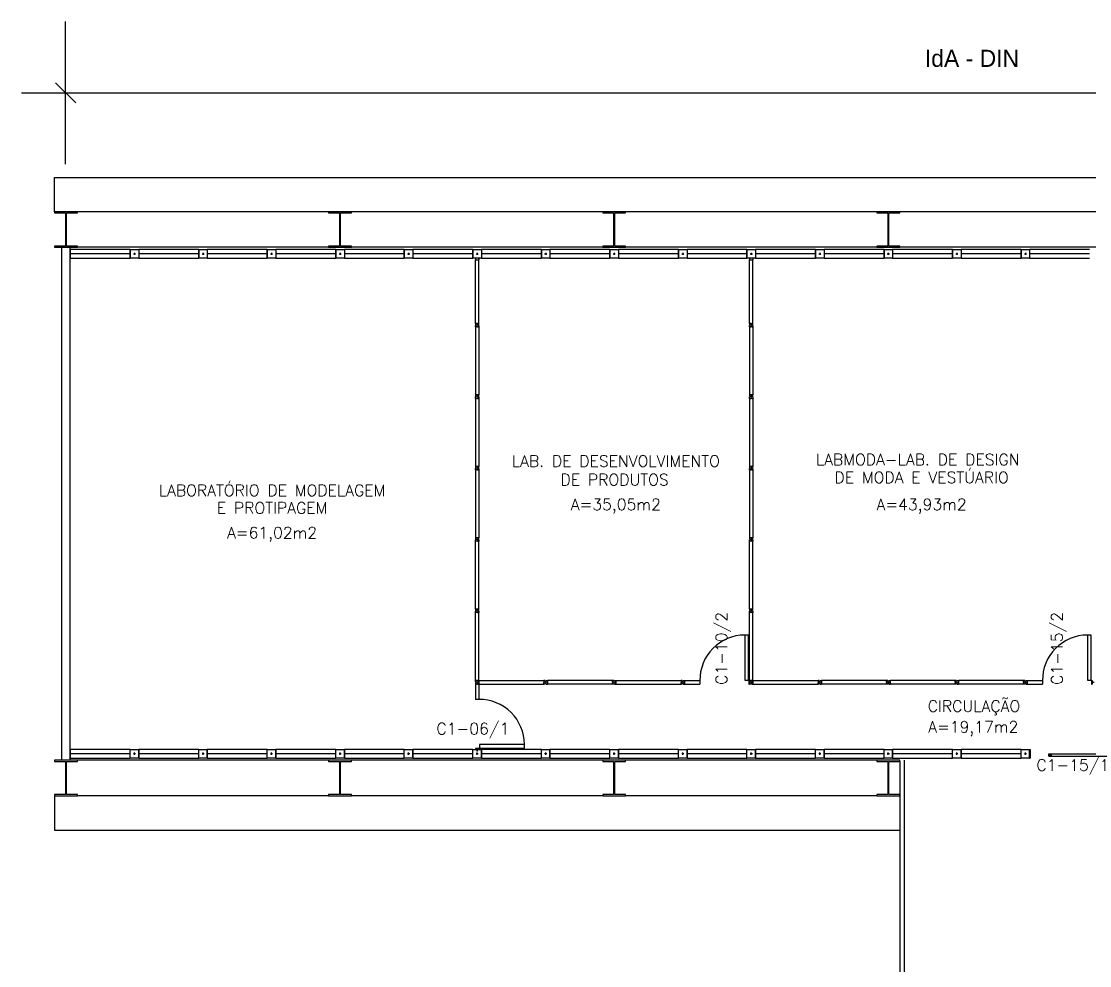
# Model space of a CAD drawing. Header units: centimetres. Extents: x -29 to 78, y -13 to 56.
# Drawn here: x -28.96 to -10.26, y 33.41 to 49.94 of the extents above; entities that cross this region are included whole.
import ezdxf
from ezdxf.enums import TextEntityAlignment as Align

# ---------------------------------------------------------------- set-up
doc = ezdxf.new("R2010")
doc.units = ezdxf.units.CM
doc.header["$LTSCALE"] = 0.01
doc.header["$MEASUREMENT"] = 0
doc.layers.get('0').update_dxf_attribs({"color": 1, "linetype": 'CONTINUOUS'})
for name, color, linetype in [('ALV', 2, 'CONTINUOUS'), ('AREA', 2, 'CONTINUOUS'), ('DIV', 2, 'CONTINUOUS'), ('ENDEREÇO', 2, 'CONTINUOUS'), ('ESQUA', 1, 'CONTINUOUS'), ('ESTRUTURA', 3, 'CONTINUOUS'), ('PORTA', 2, 'CONTINUOUS'), ('TEXTO', 2, 'CONTINUOUS')]:
    doc.layers.add(name, color=color, linetype=linetype)
doc.styles.add('UNB-100', font='simplex.shx', dxfattribs={"height": 0.2})

# ---------------------------------------------------------------- blocks, each defined once
blk = doc.blocks.new('VIGTA')
for p, q in [((0, 0.62), (4.4, 0.62)), ((0, 0), (4.4, 0))]:
    blk.add_line(p, q)
blk = doc.blocks.new('DIV125')
for p, q in [((-0.03, 1.22), (0.03, 1.22)), ((-0.03, 0.03), (-0.03, 1.22)), ((0.0051, 1.25), (-0.0051, 1.25)), ((0, 1.2551), (0, 1.2449)), ((0, 1.2449), (0, 1.2551)), ((0.03, 0.03), (0.03, 1.22)), ((-0.03, 0.03), (0.03, 0.03)), ((-0.009, 0.03), (-0.027, 0.03)), ((0.0051, 0), (-0.0051, 0)), ((0, -0.0051), (0, 0.0051)), ((0.009, 0.03), (0.027, 0.03)), ((0.03, 0.03), (0.009, 0.03))]:
    blk.add_line(p, q)
blk = doc.blocks.new('MTT')
at = {"color": 2}
for p, q in [((-0.008, 0.03), (-0.03, 0.03)), ((-0.03, 0.03), (-0.03, 0.006)), ((-0.0205, 0.006), (-0.03, 0.006)), ((-0.0205, -0.006), (-0.0205, 0.006)), ((-0.008, 0.03), (-0.008, 0.02)), ((-0.008, 0.02), (0.008, 0.02)), ((-0.0051, 0), (0.0051, 0)), ((0, -0.0051), (0, 0.0051)), ((0.008, 0.03), (0.03, 0.03)), ((0.008, 0.03), (0.008, 0.02)), ((0.0205, -0.006), (0.0205, 0.006)), ((0.0205, 0.006), (0.03, 0.006)), ((0.03, 0.006), (0.03, 0.03)), ((-0.0205, -0.006), (-0.03, -0.006)), ((-0.03, -0.03), (-0.03, -0.006)), ((-0.008, -0.03), (-0.03, -0.03)), ((-0.008, -0.02), (0.008, -0.02)), ((-0.008, -0.03), (-0.008, -0.02)), ((0.008, -0.03), (0.008, -0.02)), ((0.008, -0.03), (0.03, -0.03)), ((0.0205, -0.006), (0.03, -0.006)), ((0.03, -0.006), (0.03, -0.03))]:
    blk.add_line(p, q, dxfattribs=at)
blk = doc.blocks.new('DIV12')
for p, q in [((-0.0051, 0), (0.0051, 0)), ((0, -0.0051), (0, 0.0051)), ((0.03, 0.03), (1.17, 0.03)), ((0.03, 0.03), (0.03, -0.03)), ((0.03, 0.009), (0.03, 0.027)), ((1.17, 0.03), (1.17, -0.03)), ((1.1949, 0), (1.2051, 0)), ((1.2051, 0), (1.1949, 0)), ((1.2, -0.0051), (1.2, 0.0051)), ((0.03, -0.03), (0.03, -0.009)), ((0.03, -0.009), (0.03, -0.027)), ((0.03, -0.03), (1.17, -0.03))]:
    blk.add_line(p, q)
blk = doc.blocks.new('IMTT125')
for p, q in [((-0.03, -0.083), (-0.03, -0.105)), ((-0.03, -0.083), (-0.02, -0.083)), ((-0.03, -1.22), (-0.03, -0.105)), ((-0.03, -0.105), (0.03, -0.105)), ((-0.02, -0.083), (-0.02, -0.075)), ((0.02, -0.075), (-0.02, -0.075)), ((0, -0.0801), (0, -0.0699)), ((0.02, -0.083), (0.02, -0.075)), ((0.03, -0.083), (0.02, -0.083)), ((0.03, -0.083), (0.03, -0.105)), ((0.03, -1.22), (0.03, -0.105)), ((-0.03, -1.22), (0.03, -1.22)), ((-0.009, -1.22), (-0.027, -1.22)), ((0.0051, -1.25), (-0.0051, -1.25)), ((0, -1.2551), (0, -1.2449)), ((0.03, -1.22), (0.009, -1.22)), ((0.009, -1.22), (0.027, -1.22))]:
    blk.add_line(p, q)
blk = doc.blocks.new('PD12')
at = {"color": 2}
for p, q in [((-0.05, 0.827), (-0.113, 0.827)), ((-0.113, 0.827), (-0.113, 0.04)), ((-0.05, 0.04), (-0.05, 0.827)), ((-1.205, 0), (-1.195, 0)), ((-1.2, -0.005), (-1.2, 0.005)), ((-1.17, 0.03), (-1.17, -0.03)), ((-1.17, 0.03), (-0.9, 0.03)), ((-1.17, 0.009), (-1.17, 0.027)), ((-0.9, 0.03), (-0.9, -0.03)), ((-0.113, 0.04), (-0.05, 0.04)), ((-0.04, 0.03), (-0.04, -0.03)), ((-0.04, 0.03), (-0.03, 0.03)), ((-0.03, 0.03), (-0.03, -0.03)), ((0.005, 0), (-0.005, 0)), ((-0.005, 0), (0.005, 0)), ((0, -0.005), (0, 0.005)), ((-1.17, -0.009), (-1.17, -0.027)), ((-1.17, -0.03), (-1.17, -0.009)), ((-1.17, -0.03), (-0.9, -0.03)), ((-0.04, -0.03), (-0.03, -0.03))]:
    blk.add_line(p, q, dxfattribs=at)
at = {"color": 1}
blk.add_arc((-0.113, 0.04), 0.787, 90, 180.7004, dxfattribs=at)

msp = doc.modelspace()

# ---------------------------------------------------------------- linework, layer by layer
for p, q in [((-28.383, 47.208), (53.617, 47.208)), ((-28.383, 46.608), (-28.383, 47.208)), ((-23.583, 37.008), (-27.983, 37.008)), ((-18.783, 37.008), (-23.183, 37.008)), ((-13.983, 37.008), (-18.383, 37.008)), ((-28.383, 36.388), (-28.383, 35.788)), ((-23.583, 36.388), (-27.983, 36.388)), ((-18.783, 36.388), (-23.183, 36.388)), ((-13.983, 36.388), (-18.383, 36.388)), ((-28.383, 35.788), (-13.583, 35.788))]:
    msp.add_line(p, q)
at = {"layer": 'ALV'}
for p, q in [((-28.258, 37.008), (-28.258, 45.988)), ((-28.108, 37.008), (-28.108, 45.988)), ((-13.583, 36.988), (-13.583, 26.808)), ((-13.503, 37.008), (-13.503, 26.808))]:
    msp.add_line(p, q, dxfattribs=at)
at = {"layer": 'AREA'}
msp.add_line((-28.19, 47.441), (-28.19, 49.941), dxfattribs=at)
at = {"layer": 'ESQUA'}
for p, q in [((-27.058, 45.948), (-28.108, 45.948)), ((-28.108, 45.948), (-28.108, 45.798)), ((-27.058, 45.873), (-28.108, 45.873)), ((-27.058, 45.798), (-27.058, 45.948)), ((-27.058, 45.948), (-26.908, 45.948)), ((-27.058, 45.948), (-27.058, 45.798)), ((-27.001, 45.873), (-26.964, 45.873)), ((-26.983, 45.892), (-26.983, 45.855)), ((-25.858, 45.948), (-26.908, 45.948)), ((-26.908, 45.948), (-26.908, 45.798)), ((-26.908, 45.948), (-26.908, 45.798)), ((-25.858, 45.873), (-26.908, 45.873)), ((-25.858, 45.798), (-25.858, 45.948)), ((-25.858, 45.948), (-25.708, 45.948)), ((-25.858, 45.948), (-25.858, 45.798)), ((-25.801, 45.873), (-25.764, 45.873)), ((-25.783, 45.892), (-25.783, 45.855)), ((-25.708, 45.948), (-25.708, 45.798)), ((-24.658, 45.948), (-25.708, 45.948)), ((-25.708, 45.948), (-25.708, 45.798)), ((-24.658, 45.873), (-25.708, 45.873)), ((-24.658, 45.798), (-24.658, 45.948)), ((-24.658, 45.948), (-24.508, 45.948)), ((-24.658, 45.948), (-24.658, 45.798)), ((-24.601, 45.873), (-24.564, 45.873)), ((-24.583, 45.892), (-24.583, 45.855)), ((-23.458, 45.948), (-24.508, 45.948)), ((-24.508, 45.948), (-24.508, 45.798)), ((-24.508, 45.948), (-24.508, 45.798)), ((-23.458, 45.873), (-24.508, 45.873)), ((-23.458, 45.798), (-23.458, 45.948)), ((-23.458, 45.948), (-23.308, 45.948)), ((-23.458, 45.948), (-23.458, 45.798)), ((-23.401, 45.873), (-23.364, 45.873)), ((-23.383, 45.892), (-23.383, 45.855)), ((-23.308, 45.948), (-23.308, 45.798)), ((-22.258, 45.948), (-23.308, 45.948)), ((-23.308, 45.948), (-23.308, 45.798)), ((-22.258, 45.873), (-23.308, 45.873)), ((-22.258, 45.798), (-22.258, 45.948)), ((-22.258, 45.948), (-22.108, 45.948)), ((-22.258, 45.948), (-22.258, 45.798)), ((-22.201, 45.873), (-22.164, 45.873)), ((-22.183, 45.892), (-22.183, 45.855)), ((-22.108, 45.948), (-22.108, 45.798)), ((-21.058, 45.948), (-22.108, 45.948)), ((-22.108, 45.948), (-22.108, 45.798)), ((-21.058, 45.873), (-22.108, 45.873)), ((-21.058, 45.948), (-20.908, 45.948)), ((-21.058, 45.948), (-21.058, 45.798)), ((-21.058, 45.798), (-21.058, 45.948)), ((-21.001, 45.873), (-20.964, 45.873)), ((-20.983, 45.892), (-20.983, 45.855)), ((-19.858, 45.948), (-20.908, 45.948)), ((-20.908, 45.948), (-20.908, 45.798)), ((-20.908, 45.948), (-20.908, 45.798)), ((-19.858, 45.873), (-20.908, 45.873)), ((-19.858, 45.798), (-19.858, 45.948)), ((-19.858, 45.948), (-19.708, 45.948)), ((-19.858, 45.948), (-19.858, 45.798)), ((-19.801, 45.873), (-19.764, 45.873)), ((-19.783, 45.892), (-19.783, 45.855)), ((-18.658, 45.948), (-19.708, 45.948)), ((-19.708, 45.948), (-19.708, 45.798)), ((-19.708, 45.948), (-19.708, 45.798)), ((-18.658, 45.873), (-19.708, 45.873)), ((-18.658, 45.798), (-18.658, 45.948)), ((-18.658, 45.948), (-18.508, 45.948)), ((-18.658, 45.948), (-18.658, 45.798)), ((-18.601, 45.873), (-18.564, 45.873)), ((-18.583, 45.892), (-18.583, 45.855)), ((-17.458, 45.948), (-18.508, 45.948)), ((-18.508, 45.948), (-18.508, 45.798)), ((-18.508, 45.948), (-18.508, 45.798)), ((-17.458, 45.873), (-18.508, 45.873)), ((-17.458, 45.798), (-17.458, 45.948)), ((-17.458, 45.948), (-17.308, 45.948)), ((-17.458, 45.948), (-17.458, 45.798)), ((-17.401, 45.873), (-17.364, 45.873)), ((-17.383, 45.892), (-17.383, 45.855)), ((-17.308, 45.948), (-17.308, 45.798)), ((-16.258, 45.948), (-17.308, 45.948)), ((-17.308, 45.948), (-17.308, 45.798)), ((-16.258, 45.873), (-17.308, 45.873)), ((-16.258, 45.798), (-16.258, 45.948)), ((-16.258, 45.948), (-16.108, 45.948)), ((-16.258, 45.948), (-16.258, 45.798)), ((-16.201, 45.873), (-16.164, 45.873)), ((-16.183, 45.892), (-16.183, 45.855)), ((-16.108, 45.948), (-16.108, 45.798)), ((-15.058, 45.948), (-16.108, 45.948)), ((-16.108, 45.948), (-16.108, 45.798)), ((-15.058, 45.873), (-16.108, 45.873)), ((-15.058, 45.948), (-14.908, 45.948)), ((-15.058, 45.948), (-15.058, 45.798)), ((-15.058, 45.798), (-15.058, 45.948)), ((-15.001, 45.873), (-14.964, 45.873)), ((-14.983, 45.892), (-14.983, 45.855)), ((-14.908, 45.948), (-14.908, 45.798)), ((-13.858, 45.948), (-14.908, 45.948)), ((-14.908, 45.948), (-14.908, 45.798)), ((-13.858, 45.873), (-14.908, 45.873)), ((-13.858, 45.798), (-13.858, 45.948)), ((-13.858, 45.948), (-13.708, 45.948)), ((-13.858, 45.948), (-13.858, 45.798)), ((-13.801, 45.873), (-13.764, 45.873)), ((-13.783, 45.892), (-13.783, 45.855)), ((-13.708, 45.948), (-13.708, 45.798)), ((-12.658, 45.948), (-13.708, 45.948)), ((-13.708, 45.948), (-13.708, 45.798)), ((-12.658, 45.873), (-13.708, 45.873)), ((-12.658, 45.948), (-12.508, 45.948)), ((-12.658, 45.948), (-12.658, 45.798)), ((-12.658, 45.798), (-12.658, 45.948)), ((-12.601, 45.873), (-12.564, 45.873)), ((-12.583, 45.892), (-12.583, 45.855)), ((-11.458, 45.948), (-12.508, 45.948)), ((-12.508, 45.948), (-12.508, 45.798)), ((-12.508, 45.948), (-12.508, 45.798)), ((-11.458, 45.873), (-12.508, 45.873)), ((-11.458, 45.798), (-11.458, 45.948)), ((-11.458, 45.948), (-11.308, 45.948)), ((-11.458, 45.948), (-11.458, 45.798)), ((-11.401, 45.873), (-11.364, 45.873)), ((-11.383, 45.892), (-11.383, 45.855)), ((-11.308, 45.948), (-11.308, 45.798)), ((-10.258, 45.948), (-11.308, 45.948)), ((-11.308, 45.948), (-11.308, 45.798)), ((-10.258, 45.873), (-11.308, 45.873)), ((-28.108, 45.798), (-27.058, 45.798)), ((-26.908, 45.798), (-27.058, 45.798)), ((-26.908, 45.798), (-25.858, 45.798)), ((-25.708, 45.798), (-25.858, 45.798)), ((-25.708, 45.798), (-24.658, 45.798)), ((-24.508, 45.798), (-24.658, 45.798)), ((-24.508, 45.798), (-23.458, 45.798)), ((-23.308, 45.798), (-23.458, 45.798)), ((-23.308, 45.798), (-22.258, 45.798)), ((-22.108, 45.798), (-22.258, 45.798)), ((-22.108, 45.798), (-21.058, 45.798)), ((-20.908, 45.798), (-21.058, 45.798)), ((-20.908, 45.798), (-19.858, 45.798)), ((-19.708, 45.798), (-19.858, 45.798)), ((-19.708, 45.798), (-18.658, 45.798)), ((-18.508, 45.798), (-18.658, 45.798)), ((-18.508, 45.798), (-17.458, 45.798)), ((-17.308, 45.798), (-17.458, 45.798)), ((-17.308, 45.798), (-16.258, 45.798)), ((-16.108, 45.798), (-16.258, 45.798)), ((-16.108, 45.798), (-15.058, 45.798)), ((-14.908, 45.798), (-15.058, 45.798)), ((-14.908, 45.798), (-13.858, 45.798)), ((-13.708, 45.798), (-13.858, 45.798)), ((-13.708, 45.798), (-12.658, 45.798)), ((-12.508, 45.798), (-12.658, 45.798)), ((-12.508, 45.798), (-11.458, 45.798)), ((-11.308, 45.798), (-11.458, 45.798)), ((-11.308, 45.798), (-10.258, 45.798)), ((-27.058, 37.198), (-28.108, 37.198)), ((-28.108, 37.198), (-28.108, 37.048)), ((-27.058, 37.123), (-28.108, 37.123)), ((-28.108, 37.048), (-27.058, 37.048)), ((-27.058, 37.048), (-27.058, 37.198)), ((-27.058, 37.198), (-26.908, 37.198)), ((-27.058, 37.048), (-27.058, 37.198)), ((-26.908, 37.048), (-27.058, 37.048)), ((-26.964, 37.123), (-27.001, 37.123)), ((-26.983, 37.105), (-26.983, 37.142)), ((-25.858, 37.198), (-26.908, 37.198)), ((-26.908, 37.198), (-26.908, 37.048)), ((-26.908, 37.048), (-26.908, 37.198)), ((-25.858, 37.123), (-26.908, 37.123)), ((-26.908, 37.048), (-25.858, 37.048)), ((-25.858, 37.048), (-25.858, 37.198)), ((-25.858, 37.198), (-25.708, 37.198)), ((-25.858, 37.048), (-25.858, 37.198)), ((-25.708, 37.048), (-25.858, 37.048)), ((-25.764, 37.123), (-25.801, 37.123)), ((-25.783, 37.105), (-25.783, 37.142)), ((-25.708, 37.048), (-25.708, 37.198)), ((-24.658, 37.198), (-25.708, 37.198)), ((-25.708, 37.198), (-25.708, 37.048)), ((-24.658, 37.123), (-25.708, 37.123)), ((-25.708, 37.048), (-24.658, 37.048)), ((-24.658, 37.048), (-24.658, 37.198)), ((-24.658, 37.198), (-24.508, 37.198)), ((-24.658, 37.048), (-24.658, 37.198)), ((-24.508, 37.048), (-24.658, 37.048)), ((-24.564, 37.123), (-24.601, 37.123)), ((-24.583, 37.105), (-24.583, 37.142)), ((-23.458, 37.198), (-24.508, 37.198)), ((-24.508, 37.198), (-24.508, 37.048)), ((-24.508, 37.048), (-24.508, 37.198)), ((-23.458, 37.123), (-24.508, 37.123)), ((-24.508, 37.048), (-23.458, 37.048)), ((-23.458, 37.048), (-23.458, 37.198)), ((-23.458, 37.198), (-23.308, 37.198)), ((-23.458, 37.048), (-23.458, 37.198)), ((-23.308, 37.048), (-23.458, 37.048)), ((-23.364, 37.123), (-23.401, 37.123)), ((-23.383, 37.105), (-23.383, 37.142)), ((-23.308, 37.048), (-23.308, 37.198)), ((-22.258, 37.198), (-23.308, 37.198)), ((-23.308, 37.198), (-23.308, 37.048)), ((-22.258, 37.123), (-23.308, 37.123)), ((-23.308, 37.048), (-22.258, 37.048)), ((-22.258, 37.048), (-22.258, 37.198)), ((-22.258, 37.198), (-22.108, 37.198)), ((-22.258, 37.048), (-22.258, 37.198)), ((-22.108, 37.048), (-22.258, 37.048)), ((-22.164, 37.123), (-22.201, 37.123)), ((-22.183, 37.105), (-22.183, 37.142)), ((-22.108, 37.048), (-22.108, 37.198)), ((-21.058, 37.198), (-22.108, 37.198)), ((-22.108, 37.198), (-22.108, 37.048)), ((-21.058, 37.123), (-22.108, 37.123)), ((-22.108, 37.048), (-21.058, 37.048)), ((-21.058, 37.198), (-20.908, 37.198)), ((-21.058, 37.048), (-21.058, 37.198)), ((-21.058, 37.048), (-21.058, 37.198)), ((-20.908, 37.048), (-21.058, 37.048)), ((-20.964, 37.123), (-21.001, 37.123)), ((-20.983, 37.105), (-20.983, 37.142)), ((-19.858, 37.198), (-20.908, 37.198)), ((-20.908, 37.198), (-20.908, 37.048)), ((-20.908, 37.048), (-20.908, 37.198)), ((-19.858, 37.123), (-20.908, 37.123)), ((-20.908, 37.048), (-19.858, 37.048)), ((-19.858, 37.048), (-19.858, 37.198)), ((-19.858, 37.198), (-19.708, 37.198)), ((-19.858, 37.048), (-19.858, 37.198)), ((-19.708, 37.048), (-19.858, 37.048)), ((-19.764, 37.123), (-19.801, 37.123)), ((-19.783, 37.105), (-19.783, 37.142)), ((-18.658, 37.198), (-19.708, 37.198)), ((-19.708, 37.198), (-19.708, 37.048)), ((-19.708, 37.048), (-19.708, 37.198)), ((-18.658, 37.123), (-19.708, 37.123)), ((-19.708, 37.048), (-18.658, 37.048)), ((-18.658, 37.048), (-18.658, 37.198)), ((-18.658, 37.198), (-18.508, 37.198)), ((-18.658, 37.048), (-18.658, 37.198)), ((-18.508, 37.048), (-18.658, 37.048)), ((-18.564, 37.123), (-18.601, 37.123)), ((-18.583, 37.105), (-18.583, 37.142)), ((-17.458, 37.198), (-18.508, 37.198)), ((-18.508, 37.198), (-18.508, 37.048)), ((-18.508, 37.048), (-18.508, 37.198)), ((-17.458, 37.123), (-18.508, 37.123)), ((-18.508, 37.048), (-17.458, 37.048)), ((-17.458, 37.048), (-17.458, 37.198)), ((-17.458, 37.198), (-17.308, 37.198)), ((-17.458, 37.048), (-17.458, 37.198)), ((-17.308, 37.048), (-17.458, 37.048)), ((-17.364, 37.123), (-17.401, 37.123)), ((-17.383, 37.105), (-17.383, 37.142)), ((-17.308, 37.048), (-17.308, 37.198)), ((-16.258, 37.198), (-17.308, 37.198)), ((-17.308, 37.198), (-17.308, 37.048)), ((-16.258, 37.123), (-17.308, 37.123)), ((-17.308, 37.048), (-16.258, 37.048)), ((-16.258, 37.048), (-16.258, 37.198)), ((-16.258, 37.198), (-16.108, 37.198)), ((-16.258, 37.048), (-16.258, 37.198)), ((-16.108, 37.048), (-16.258, 37.048)), ((-16.164, 37.123), (-16.201, 37.123)), ((-16.183, 37.105), (-16.183, 37.142)), ((-16.108, 37.048), (-16.108, 37.198)), ((-15.058, 37.198), (-16.108, 37.198)), ((-16.108, 37.198), (-16.108, 37.048)), ((-15.058, 37.123), (-16.108, 37.123)), ((-16.108, 37.048), (-15.058, 37.048)), ((-15.058, 37.198), (-14.908, 37.198)), ((-15.058, 37.048), (-15.058, 37.198)), ((-15.058, 37.048), (-15.058, 37.198)), ((-14.908, 37.048), (-15.058, 37.048)), ((-14.964, 37.123), (-15.001, 37.123)), ((-14.983, 37.105), (-14.983, 37.142)), ((-14.908, 37.048), (-14.908, 37.198)), ((-13.858, 37.198), (-14.908, 37.198)), ((-14.908, 37.198), (-14.908, 37.048)), ((-13.858, 37.123), (-14.908, 37.123)), ((-14.908, 37.048), (-13.858, 37.048)), ((-13.858, 37.048), (-13.858, 37.198)), ((-13.858, 37.048), (-13.858, 37.198)), ((-13.858, 37.048), (-13.858, 37.198)), ((-13.858, 37.198), (-13.708, 37.198)), ((-13.708, 37.048), (-13.858, 37.048)), ((-13.764, 37.123), (-13.801, 37.123)), ((-13.783, 37.105), (-13.783, 37.142)), ((-12.658, 37.198), (-13.708, 37.198)), ((-13.708, 37.198), (-13.708, 37.048)), ((-13.708, 37.198), (-13.708, 37.048)), ((-13.708, 37.048), (-13.708, 37.198)), ((-12.658, 37.123), (-13.708, 37.123)), ((-13.708, 37.048), (-12.658, 37.048)), ((-12.658, 37.198), (-12.508, 37.198)), ((-12.658, 37.048), (-12.658, 37.198)), ((-12.658, 37.048), (-12.658, 37.198)), ((-12.508, 37.048), (-12.658, 37.048)), ((-12.564, 37.123), (-12.601, 37.123)), ((-12.583, 37.105), (-12.583, 37.142)), ((-11.458, 37.198), (-12.508, 37.198)), ((-12.508, 37.198), (-12.508, 37.048)), ((-12.508, 37.048), (-12.508, 37.198)), ((-11.458, 37.123), (-12.508, 37.123)), ((-12.508, 37.048), (-11.458, 37.048)), ((-11.458, 37.048), (-11.458, 37.198)), ((-11.458, 37.198), (-11.308, 37.198)), ((-11.458, 37.048), (-11.458, 37.198)), ((-11.308, 37.048), (-11.458, 37.048)), ((-11.364, 37.123), (-11.401, 37.123)), ((-11.383, 37.105), (-11.383, 37.142)), ((-11.308, 37.198), (-11.308, 37.048)), ((-11.308, 37.048), (-11.308, 37.198))]:
    msp.add_line(p, q, dxfattribs=at)
at = {"layer": 'ESTRUTURA'}
for points in [[(-28.383, 46.008), (-28.383, 45.988), (-27.983, 45.988), (-27.983, 46.008), (-28.173, 46.008), (-28.173, 46.588), (-27.983, 46.588), (-27.983, 46.608), (-28.383, 46.608), (-28.383, 46.588), (-28.193, 46.588), (-28.193, 46.008)], [(-23.583, 46.008), (-23.583, 45.988), (-23.183, 45.988), (-23.183, 46.008), (-23.373, 46.008), (-23.373, 46.588), (-23.183, 46.588), (-23.183, 46.608), (-23.583, 46.608), (-23.583, 46.588), (-23.393, 46.588), (-23.393, 46.008)], [(-18.783, 46.008), (-18.783, 45.988), (-18.383, 45.988), (-18.383, 46.008), (-18.573, 46.008), (-18.573, 46.588), (-18.383, 46.588), (-18.383, 46.608), (-18.783, 46.608), (-18.783, 46.588), (-18.593, 46.588), (-18.593, 46.008)], [(-13.983, 46.008), (-13.983, 45.988), (-13.583, 45.988), (-13.583, 46.008), (-13.773, 46.008), (-13.773, 46.588), (-13.583, 46.588), (-13.583, 46.608), (-13.983, 46.608), (-13.983, 46.588), (-13.793, 46.588), (-13.793, 46.008)], [(-28.383, 36.408), (-28.383, 36.388), (-27.983, 36.388), (-27.983, 36.408), (-28.173, 36.408), (-28.173, 36.988), (-27.983, 36.988), (-27.983, 37.008), (-28.383, 37.008), (-28.383, 36.988), (-28.193, 36.988), (-28.193, 36.408)], [(-23.583, 36.408), (-23.583, 36.388), (-23.183, 36.388), (-23.183, 36.408), (-23.373, 36.408), (-23.373, 36.988), (-23.183, 36.988), (-23.183, 37.008), (-23.583, 37.008), (-23.583, 36.988), (-23.393, 36.988), (-23.393, 36.408)], [(-18.783, 36.408), (-18.783, 36.388), (-18.383, 36.388), (-18.383, 36.408), (-18.573, 36.408), (-18.573, 36.988), (-18.383, 36.988), (-18.383, 37.008), (-18.783, 37.008), (-18.783, 36.988), (-18.593, 36.988), (-18.593, 36.408)], [(-13.983, 36.408), (-13.983, 36.388), (-13.583, 36.388), (-13.583, 36.408), (-13.773, 36.408), (-13.773, 36.988), (-13.583, 36.988), (-13.583, 37.008), (-13.983, 37.008), (-13.983, 36.988), (-13.793, 36.988), (-13.793, 36.408)]]:
    msp.add_lwpolyline(points, close=True, dxfattribs=at)
at = {"layer": 'PORTA'}
for p, q in [((-11.308, 37.198), (-11.298, 37.198)), ((-11.308, 37.048), (-11.298, 37.048)), ((-11.298, 37.198), (-11.298, 37.103)), ((-11.298, 37.103), (-11.298, 37.048)), ((-10.972, 37.083), (-10.972, 37.123)), ((-10.972, 37.123), (-10.932, 37.123)), ((-10.972, 37.083), (-10.932, 37.083)), ((-10.962, 37.113), (-10.942, 37.113)), ((-10.962, 37.113), (-10.962, 37.093)), ((-10.962, 37.093), (-10.942, 37.093)), ((-10.942, 37.113), (-10.942, 37.093)), ((-10.932, 37.123), (-10.932, 37.083)), ((-10.932, 37.123), (-9.857, 37.123)), ((-10.932, 37.083), (-9.857, 37.083))]:
    msp.add_line(p, q, dxfattribs=at)
at = {"layer": 'TEXTO'}
for p, q in [((-28.367, 48.868), (-28.013, 48.514)), ((-28.964, 48.691), (5.797, 48.691))]:
    msp.add_line(p, q, dxfattribs=at)

# ---------------------------------------------------------------- block references
at = {"rotation": 180}
for p in [(-23.583, 46.608), (-18.783, 46.608), (-13.983, 46.608), (-9.183, 46.608)]:
    msp.add_blockref('VIGTA', p, dxfattribs=at)
at = {"layer": 'DIV'}
for name, p in [('IMTT125', (-20.983, 45.873)), ('IMTT125', (-16.183, 45.873)), ('MTT', (-20.983, 44.623)), ('MTT', (-16.183, 44.623)), ('MTT', (-20.983, 43.373)), ('MTT', (-16.183, 43.373)), ('MTT', (-20.983, 42.123)), ('MTT', (-16.183, 42.123)), ('MTT', (-20.983, 40.873)), ('MTT', (-16.183, 40.873)), ('MTT', (-20.983, 39.623)), ('MTT', (-16.183, 39.623)), ('PD12', (-16.183, 38.373)), ('PD12', (-10.183, 38.373)), ('DIV12', (-20.983, 38.373)), ('DIV12', (-18.583, 38.373)), ('DIV12', (-16.183, 38.373))]:
    msp.add_blockref(name, p, dxfattribs=at)
for name, p, rotation in [('DIV125', (-20.983, 44.623), 180), ('DIV125', (-16.183, 44.623), 180), ('DIV125', (-20.983, 43.373), 180), ('DIV125', (-16.183, 43.373), 180), ('DIV125', (-20.983, 42.123), 180), ('DIV125', (-16.183, 42.123), 180), ('MTT', (-20.983, 38.373), 180), ('PD12', (-20.983, 37.173), 270), ('MTT', (-18.583, 38.373), 180), ('MTT', (-16.183, 38.373), 180), ('MTT', (-16.183, 38.373), 180), ('MTT', (-13.783, 38.373), 180), ('MTT', (-12.583, 38.373), 180), ('MTT', (-11.383, 38.373), 180)]:
    msp.add_blockref(name, p, dxfattribs=dict(at, rotation=rotation))
at = {"layer": 'DIV', "xscale": -1}
for name, p in [('DIV125', (-20.983, 39.623)), ('DIV125', (-16.183, 39.623)), ('DIV125', (-20.983, 38.373)), ('DIV125', (-16.183, 38.373)), ('DIV12', (-18.583, 38.373)), ('DIV12', (-13.783, 38.373)), ('DIV12', (-12.583, 38.373)), ('DIV12', (-11.383, 38.373))]:
    msp.add_blockref(name, p, dxfattribs=at)
at = {"layer": 'DIV', "xscale": -1, "rotation": 180}
for p in [(-19.783, 38.373), (-17.383, 38.373), (-14.983, 38.373)]:
    msp.add_blockref('MTT', p, dxfattribs=at)

# ---------------------------------------------------------------- texts
at = {"layer": 'AREA', "style": 'UNB-100'}
for s, p in [('A=35,05m2', (-18.555, 41.386)), ('A=43,93m2', (-13.2, 41.386)), ('A=61,02m2', (-24.574, 40.891)), ('A=19,17m2', (-12.295, 37.493))]:
    msp.add_text(s, height=0.2, dxfattribs=at).set_placement(p, align=Align.CENTER)
at = {"layer": 'ENDEREÇO', "char_height": 0.2, "width": 1.56554, "attachment_point": 1, "rotation": 90, "style": 'UNB-100'}
for s, insert in [('C1-10/2', (-16.805, 38.328)), ('C1-15/2', (-10.93, 38.328))]:
    msp.add_mtext(s, dxfattribs=dict(at, insert=insert))
at = {"layer": 'ENDEREÇO', "char_height": 0.2, "attachment_point": 1, "style": 'UNB-100'}
for s, insert, width in [('C1-06/1', (-21.695, 37.662), 1.33568), ('C1-15/1', (-11.189, 37.024), 1.52576)]:
    msp.add_mtext(s, dxfattribs=dict(at, insert=insert, width=width))
at = {"layer": 'TEXTO'}
msp.add_text('IdA - DIN', height=0.3, dxfattribs=at).set_placement((-12.318, 49.144), align=Align.CENTER)
at = {"layer": 'TEXTO', "style": 'UNB-100'}
for s, p in [('LAB. DE DESENVOLVIMENTO', (-18.555, 42.144)), ('LABMODA-LAB. DE DESIGN ', (-13.2, 42.172)), ('DE MODA E VESTÚARIO', (-13.2, 41.859)), ('DE PRODUTOS', (-18.576, 41.82)), ('LABORATÓRIO DE MODELAGEM', (-24.574, 41.632)), ('E PROTIPAGEM', (-24.574, 41.325)), ('CIRCULAÇÃO', (-12.283, 37.856))]:
    msp.add_text(s, height=0.2, dxfattribs=at).set_placement(p, align=Align.CENTER)

doc.saveas('drawing.dxf')
